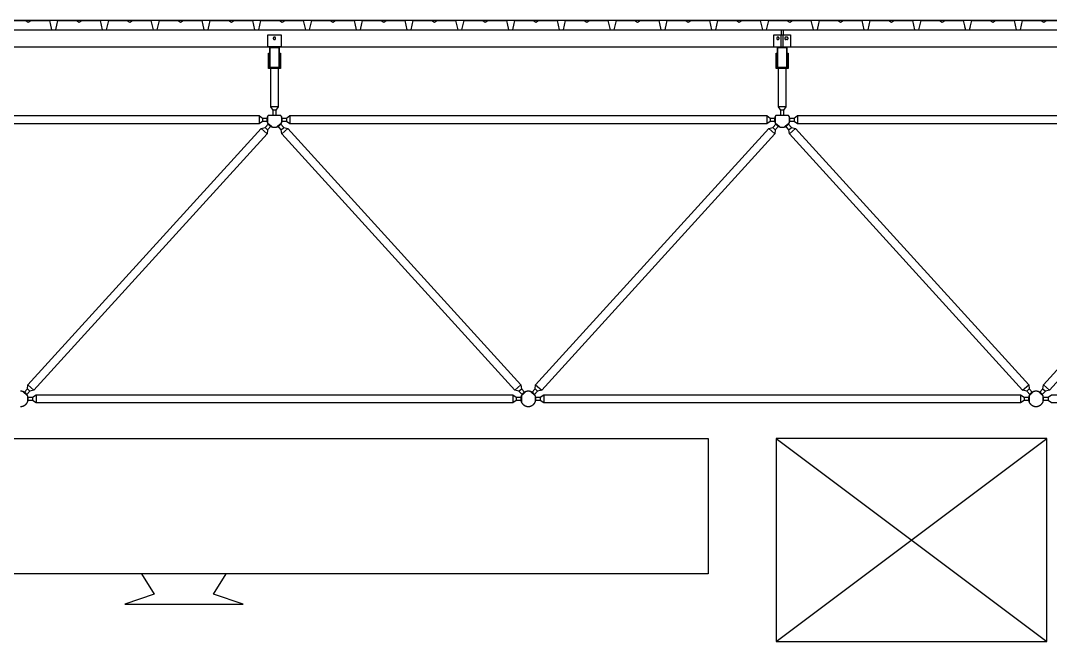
# Model space of a CAD drawing. Header units: centimetres. Extents: x 26200 to 152500, y -600 to 9300.
# Drawn here: x 143865 to 144473, y 1680 to 2047 of the extents above; entities that cross this region are included whole.
import ezdxf

# ---------------------------------------------------------------- set-up
doc = ezdxf.new("R2010")
doc.units = ezdxf.units.CM
doc.layers.add('ROTAS-KESIT-KANAL-UFLEME', color=20, linetype='Continuous')
doc.layers.add('ROTAS-MIMARI-KESIT', color=8, linetype='Continuous')

msp = doc.modelspace()

# ---------------------------------------------------------------- linework, layer by layer
at = {"layer": 'ROTAS-KESIT-KANAL-UFLEME'}
for p, q in [((144311.07, 1680), (144471.07, 1800)), ((144311.07, 1800), (144471.07, 1680))]:
    msp.add_line(p, q, dxfattribs=at)
for points in [[(143649.1, 1800), (144271.07, 1800), (144271.07, 1720), (143649.1, 1720)], [(144311.07, 1680), (144471.07, 1680), (144471.07, 1800), (144311.07, 1800)]]:
    msp.add_lwpolyline(points, close=True, dxfattribs=at)
msp.add_lwpolyline([(143936.22, 1720), (143943.72, 1708), (143926.22, 1702), (143996.22, 1702), (143978.72, 1708), (143986.22, 1720)], dxfattribs=at)
at = {"layer": 'ROTAS-MIMARI-KESIT'}
for points in [[(147194.7, 2046.99), (129122.2, 2046.99)], [(143856.74, 2046.99), (143867.74, 2046.99), (143869.24, 2045.99), (143870.74, 2046.99), (143881.74, 2046.99), (143882.99, 2041.49), (143885.49, 2041.49), (143885.93, 2043.44)], [(143882.54, 2043.44), (143882.99, 2041.49), (143885.49, 2041.49), (143886.74, 2046.99), (143897.74, 2046.99), (143899.24, 2045.99), (143900.74, 2046.99), (143911.74, 2046.99), (143912.99, 2041.49), (143915.49, 2041.49), (143916.74, 2046.99), (143927.74, 2046.99), (143929.24, 2045.99), (143930.74, 2046.99), (143941.74, 2046.99), (143942.99, 2041.49), (143945.49, 2041.49), (143946.74, 2046.99), (143957.74, 2046.99), (143959.24, 2045.99), (143960.74, 2046.99), (143971.74, 2046.99), (143972.99, 2041.49), (143975.49, 2041.49), (143975.93, 2043.44)], [(143972.54, 2043.44), (143972.99, 2041.49), (143975.49, 2041.49), (143976.74, 2046.99), (143987.74, 2046.99), (143989.24, 2045.99), (143990.74, 2046.99), (144001.74, 2046.99), (144002.99, 2041.49), (144005.49, 2041.49), (144006.74, 2046.99), (144017.74, 2046.99), (144019.24, 2045.99), (144020.74, 2046.99), (144031.74, 2046.99), (144032.99, 2041.49), (144035.49, 2041.49), (144036.74, 2046.99), (144047.74, 2046.99), (144049.24, 2045.99), (144050.74, 2046.99), (144061.74, 2046.99), (144062.99, 2041.49), (144065.49, 2041.49), (144065.93, 2043.44)], [(144062.54, 2043.44), (144062.99, 2041.49), (144065.49, 2041.49), (144066.74, 2046.99), (144077.74, 2046.99), (144079.24, 2045.99), (144080.74, 2046.99), (144091.74, 2046.99), (144092.99, 2041.49), (144095.49, 2041.49), (144096.74, 2046.99), (144107.74, 2046.99), (144109.24, 2045.99), (144110.74, 2046.99), (144121.74, 2046.99), (144122.99, 2041.49), (144125.49, 2041.49), (144126.74, 2046.99), (144137.74, 2046.99), (144139.24, 2045.99), (144140.74, 2046.99), (144151.74, 2046.99), (144152.99, 2041.49), (144155.49, 2041.49), (144155.93, 2043.44)], [(144152.54, 2043.44), (144152.99, 2041.49), (144155.49, 2041.49), (144156.74, 2046.99), (144167.74, 2046.99), (144169.24, 2045.99), (144170.74, 2046.99), (144181.74, 2046.99), (144182.99, 2041.49), (144185.49, 2041.49), (144186.74, 2046.99), (144197.74, 2046.99), (144199.24, 2045.99), (144200.74, 2046.99), (144211.74, 2046.99), (144212.99, 2041.49), (144215.49, 2041.49), (144216.74, 2046.99), (144227.74, 2046.99), (144229.24, 2045.99), (144230.74, 2046.99), (144241.74, 2046.99), (144242.99, 2041.49), (144245.49, 2041.49), (144245.93, 2043.44)], [(144242.54, 2043.44), (144242.99, 2041.49), (144245.49, 2041.49), (144246.74, 2046.99), (144257.74, 2046.99), (144259.24, 2045.99), (144260.74, 2046.99), (144271.74, 2046.99), (144272.99, 2041.49), (144275.49, 2041.49), (144276.74, 2046.99), (144287.74, 2046.99), (144289.24, 2045.99), (144290.74, 2046.99), (144301.74, 2046.99), (144302.99, 2041.49), (144305.49, 2041.49), (144306.74, 2046.99), (144317.74, 2046.99), (144319.24, 2045.99), (144320.74, 2046.99), (144331.74, 2046.99), (144332.99, 2041.49), (144335.49, 2041.49), (144335.93, 2043.44)], [(144332.54, 2043.44), (144332.99, 2041.49), (144335.49, 2041.49), (144336.74, 2046.99), (144347.74, 2046.99), (144349.24, 2045.99), (144350.74, 2046.99), (144361.74, 2046.99), (144362.99, 2041.49), (144365.49, 2041.49), (144366.74, 2046.99), (144377.74, 2046.99), (144379.24, 2045.99), (144380.74, 2046.99), (144391.74, 2046.99), (144392.99, 2041.49), (144395.49, 2041.49), (144396.74, 2046.99), (144407.74, 2046.99), (144409.24, 2045.99), (144410.74, 2046.99), (144421.74, 2046.99), (144422.99, 2041.49), (144425.49, 2041.49), (144425.93, 2043.44)], [(144422.54, 2043.44), (144422.99, 2041.49), (144425.49, 2041.49), (144426.74, 2046.99), (144437.74, 2046.99), (144439.24, 2045.99), (144440.74, 2046.99), (144451.74, 2046.99), (144452.99, 2041.49), (144455.49, 2041.49), (144456.74, 2046.99), (144467.74, 2046.99), (144469.24, 2045.99), (144470.74, 2046.99), (144481.74, 2046.99)], [(138119.7, 2041.49), (147187.2, 2041.49)], [(144314.2, 2041.49), (144314.2, 2038.49)], [(144315.2, 2041.49), (144315.2, 2038.49)], [(144314.2, 2031.49), (144314.2, 2038.49)], [(144315.2, 2031.49), (144315.2, 2038.49)], [(144316.9, 2037.19), (144316.88, 2037.19), (144316.87, 2037.19), (144316.85, 2037.18), (144316.83, 2037.18), (144316.82, 2037.18), (144316.8, 2037.18), (144316.79, 2037.18), (144316.77, 2037.17), (144316.75, 2037.17), (144316.74, 2037.17), (144316.72, 2037.16), (144316.7, 2037.16), (144316.69, 2037.15), (144316.67, 2037.15), (144316.66, 2037.14), (144316.64, 2037.14), (144316.62, 2037.13), (144316.61, 2037.12), (144316.59, 2037.12), (144316.58, 2037.11), (144316.56, 2037.1), (144316.54, 2037.09), (144316.53, 2037.08), (144316.51, 2037.07), (144316.5, 2037.06), (144316.48, 2037.05), (144316.47, 2037.04), (144316.46, 2037.03), (144316.44, 2037.02), (144316.43, 2037.01), (144316.42, 2036.99), (144316.4, 2036.98), (144316.39, 2036.97), (144316.38, 2036.96), (144316.37, 2036.94), (144316.35, 2036.93), (144316.34, 2036.91), (144316.33, 2036.9), (144316.32, 2036.88), (144316.31, 2036.87), (144316.3, 2036.85), (144316.29, 2036.84), (144316.28, 2036.82), (144316.28, 2036.81), (144316.27, 2036.79), (144316.26, 2036.78), (144316.25, 2036.76), (144316.25, 2036.74), (144316.24, 2036.73), (144316.23, 2036.71), (144316.23, 2036.7), (144316.22, 2036.68), (144316.22, 2036.66), (144316.22, 2036.65), (144316.21, 2036.63), (144316.21, 2036.61), (144316.21, 2036.6), (144316.2, 2036.58), (144316.2, 2036.57), (144316.2, 2036.55), (144316.2, 2036.53), (144316.2, 2036.52), (144316.2, 2036.5), (144316.2, 2036.49), (144316.2, 2036.47), (144316.2, 2036.46), (144316.2, 2036.44), (144316.2, 2036.42), (144316.2, 2036.41), (144316.2, 2036.39), (144316.21, 2036.38), (144316.21, 2036.36), (144316.21, 2036.34), (144316.22, 2036.33), (144316.22, 2036.31), (144316.22, 2036.29), (144316.23, 2036.28), (144316.23, 2036.26), (144316.24, 2036.25), (144316.25, 2036.23), (144316.25, 2036.21), (144316.26, 2036.2), (144316.27, 2036.18), (144316.28, 2036.16), (144316.28, 2036.15), (144316.29, 2036.13), (144316.3, 2036.12), (144316.31, 2036.1), (144316.32, 2036.09), (144316.33, 2036.07), (144316.34, 2036.06), (144316.35, 2036.05), (144316.37, 2036.03), (144316.38, 2036.02), (144316.39, 2036), (144316.4, 2035.99), (144316.42, 2035.98), (144316.43, 2035.97), (144316.44, 2035.95), (144316.46, 2035.94), (144316.47, 2035.93), (144316.48, 2035.92), (144316.5, 2035.91), (144316.51, 2035.9), (144316.53, 2035.89), (144316.54, 2035.88), (144316.56, 2035.87), (144316.58, 2035.86), (144316.59, 2035.86), (144316.61, 2035.85), (144316.62, 2035.84), (144316.64, 2035.84), (144316.66, 2035.83), (144316.67, 2035.82), (144316.69, 2035.82), (144316.7, 2035.81), (144316.72, 2035.81), (144316.74, 2035.81), (144316.75, 2035.8), (144316.77, 2035.8), (144316.79, 2035.8), (144316.8, 2035.79), (144316.82, 2035.79), (144316.83, 2035.79), (144316.85, 2035.79), (144316.87, 2035.79), (144316.88, 2035.79), (144316.9, 2035.79)], [(144317.5, 2037.19), (144316.9, 2037.19)], [(144317.5, 2035.79), (144316.9, 2035.79)], [(144317.5, 2035.79), (144317.51, 2035.79), (144317.53, 2035.79), (144317.54, 2035.79), (144317.56, 2035.79), (144317.58, 2035.79), (144317.59, 2035.79), (144317.61, 2035.8), (144317.62, 2035.8), (144317.64, 2035.8), (144317.66, 2035.81), (144317.67, 2035.81), (144317.69, 2035.81), (144317.71, 2035.82), (144317.72, 2035.82), (144317.74, 2035.83), (144317.76, 2035.84), (144317.77, 2035.84), (144317.79, 2035.85), (144317.8, 2035.86), (144317.82, 2035.86), (144317.83, 2035.87), (144317.85, 2035.88), (144317.87, 2035.89), (144317.88, 2035.9), (144317.9, 2035.91), (144317.91, 2035.92), (144317.92, 2035.93), (144317.94, 2035.94), (144317.95, 2035.95), (144317.97, 2035.97), (144317.98, 2035.98), (144317.99, 2035.99), (144318.01, 2036), (144318.02, 2036.02), (144318.03, 2036.03), (144318.04, 2036.05), (144318.05, 2036.06), (144318.06, 2036.07), (144318.07, 2036.09), (144318.08, 2036.1), (144318.09, 2036.12), (144318.1, 2036.13), (144318.11, 2036.15), (144318.12, 2036.16), (144318.13, 2036.18), (144318.13, 2036.2), (144318.14, 2036.21), (144318.15, 2036.23), (144318.15, 2036.25), (144318.16, 2036.26), (144318.17, 2036.28), (144318.17, 2036.29), (144318.17, 2036.31), (144318.18, 2036.33), (144318.18, 2036.34), (144318.19, 2036.36), (144318.19, 2036.38), (144318.19, 2036.39), (144318.19, 2036.41), (144318.19, 2036.42), (144318.2, 2036.44), (144318.2, 2036.46), (144318.2, 2036.47), (144318.2, 2036.49), (144318.2, 2036.5), (144318.2, 2036.52), (144318.2, 2036.53), (144318.19, 2036.55), (144318.19, 2036.57), (144318.19, 2036.58), (144318.19, 2036.6), (144318.19, 2036.61), (144318.18, 2036.63), (144318.18, 2036.65), (144318.17, 2036.66), (144318.17, 2036.68), (144318.17, 2036.7), (144318.16, 2036.71), (144318.15, 2036.73), (144318.15, 2036.74), (144318.14, 2036.76), (144318.13, 2036.78), (144318.13, 2036.79), (144318.12, 2036.81), (144318.11, 2036.82), (144318.1, 2036.84), (144318.09, 2036.85), (144318.08, 2036.87), (144318.07, 2036.88), (144318.06, 2036.9), (144318.05, 2036.91), (144318.04, 2036.93), (144318.03, 2036.94), (144318.02, 2036.96), (144318.01, 2036.97), (144317.99, 2036.98), (144317.98, 2036.99), (144317.97, 2037.01), (144317.95, 2037.02), (144317.94, 2037.03), (144317.92, 2037.04), (144317.91, 2037.05), (144317.9, 2037.06), (144317.88, 2037.07), (144317.87, 2037.08), (144317.85, 2037.09), (144317.83, 2037.1), (144317.82, 2037.11), (144317.8, 2037.12), (144317.79, 2037.12), (144317.77, 2037.13), (144317.76, 2037.14), (144317.74, 2037.14), (144317.72, 2037.15), (144317.71, 2037.15), (144317.69, 2037.16), (144317.67, 2037.16), (144317.66, 2037.17), (144317.64, 2037.17), (144317.62, 2037.17), (144317.61, 2037.18), (144317.59, 2037.18), (144317.58, 2037.18), (144317.56, 2037.18), (144317.54, 2037.18), (144317.53, 2037.19), (144317.51, 2037.19), (144317.5, 2037.19)], [(138119.7, 2031.49), (147187.2, 2031.49)], [(144018.7, 2031.49), (144010.7, 2031.49)], [(144017.7, 2019.19), (144017.7, 2031.19), (144011.7, 2031.19), (144011.7, 2019.19)], [(144309.7, 2031.49), (144319.7, 2031.49)], [(144317.7, 2019.19), (144317.7, 2031.19), (144311.7, 2031.19), (144311.7, 2019.19)], [(144011.1, 2025.89), (144011.6, 2025.89)], [(144011.1, 2024.49), (144011.6, 2024.49)], [(144017.8, 2025.89), (144018.3, 2025.89)], [(144017.8, 2024.49), (144018.3, 2024.49)], [(144311.1, 2025.89), (144311.6, 2025.89)], [(144311.1, 2024.49), (144311.6, 2024.49)], [(144317.8, 2025.89), (144318.3, 2025.89)], [(144317.8, 2024.49), (144318.3, 2024.49)], [(144012.28, 2018.69), (144012.28, 1996.09), (144013.7, 1994.09), (144013.7, 1991.09)], [(144015.7, 1991.09), (144015.7, 1994.09), (144017.11, 1996.09), (144017.11, 2018.69)], [(144312.28, 2018.69), (144312.28, 1996.09), (144313.7, 1994.09), (144313.7, 1991.09)], [(144315.7, 1991.09), (144315.7, 1994.09), (144317.11, 1996.09), (144317.11, 2018.69)], [(144017.11, 1996.09), (144012.28, 1996.09)], [(144317.11, 1996.09), (144312.28, 1996.09)], [(143718.8, 1989.39), (143721.8, 1989.39), (143723.8, 1990.8), (144005.6, 1990.8), (144007.6, 1989.39), (144010.6, 1989.39)], [(144005.6, 1990.8), (144005.6, 1985.97)], [(144011.1, 1991.09), (144011.01, 1990.97), (144010.93, 1990.84), (144010.85, 1990.71), (144010.77, 1990.58), (144010.7, 1990.45), (144010.63, 1990.31), (144010.56, 1990.17), (144010.51, 1990.02), (144010.45, 1989.88), (144010.43, 1989.8), (144010.4, 1989.73), (144010.38, 1989.65), (144010.36, 1989.57), (144010.34, 1989.5), (144010.32, 1989.42), (144010.3, 1989.34), (144010.28, 1989.26), (144010.27, 1989.19), (144010.26, 1989.11), (144010.24, 1989.03), (144010.23, 1988.95), (144010.22, 1988.87), (144010.22, 1988.79), (144010.21, 1988.71), (144010.2, 1988.63), (144010.2, 1988.55), (144010.2, 1988.47), (144010.2, 1988.39), (144010.2, 1988.31), (144010.2, 1988.23), (144010.2, 1988.15), (144010.21, 1988.07), (144010.21, 1987.99), (144010.22, 1987.92), (144010.23, 1987.84), (144010.24, 1987.76), (144010.25, 1987.68), (144010.28, 1987.53), (144010.31, 1987.37), (144010.35, 1987.22), (144010.39, 1987.07), (144010.44, 1986.93), (144010.49, 1986.79), (144010.55, 1986.65), (144010.61, 1986.51), (144010.67, 1986.37), (144010.74, 1986.24), (144010.81, 1986.11), (144010.89, 1985.98), (144010.98, 1985.86), (144011.07, 1985.73), (144011.16, 1985.61), (144011.26, 1985.49), (144011.36, 1985.37), (144011.47, 1985.25), (144011.52, 1985.2), (144011.58, 1985.14), (144011.64, 1985.09), (144011.69, 1985.04), (144011.75, 1984.98), (144011.81, 1984.93), (144011.88, 1984.88), (144011.94, 1984.83), (144012, 1984.78), (144012.07, 1984.74), (144012.13, 1984.69), (144012.2, 1984.65), (144012.26, 1984.6), (144012.33, 1984.56), (144012.4, 1984.52), (144012.47, 1984.48), (144012.54, 1984.44), (144012.61, 1984.4), (144012.68, 1984.36), (144012.75, 1984.33), (144012.82, 1984.3), (144012.9, 1984.26), (144012.97, 1984.23), (144013.04, 1984.2), (144013.12, 1984.17), (144013.19, 1984.15), (144013.27, 1984.12), (144013.34, 1984.1), (144013.49, 1984.05), (144013.64, 1984.01), (144013.79, 1983.98), (144013.95, 1983.95), (144014.1, 1983.93), (144014.25, 1983.91), (144014.4, 1983.9), (144014.55, 1983.89), (144014.7, 1983.89), (144014.85, 1983.89), (144015, 1983.9), (144015.15, 1983.91), (144015.3, 1983.93), (144015.45, 1983.95), (144015.6, 1983.98), (144015.75, 1984.01), (144015.9, 1984.05), (144016.05, 1984.1), (144016.13, 1984.12), (144016.2, 1984.15), (144016.28, 1984.17), (144016.35, 1984.2), (144016.43, 1984.23), (144016.5, 1984.26), (144016.57, 1984.3), (144016.64, 1984.33), (144016.71, 1984.36), (144016.79, 1984.4), (144016.86, 1984.44), (144016.93, 1984.48), (144016.99, 1984.52), (144017.06, 1984.56), (144017.13, 1984.6), (144017.2, 1984.65), (144017.26, 1984.69), (144017.33, 1984.74), (144017.39, 1984.78), (144017.46, 1984.83), (144017.52, 1984.88), (144017.58, 1984.93), (144017.64, 1984.98), (144017.7, 1985.04), (144017.76, 1985.09), (144017.82, 1985.14), (144017.87, 1985.2), (144017.93, 1985.25), (144018.04, 1985.37), (144018.14, 1985.49), (144018.24, 1985.61), (144018.33, 1985.73), (144018.42, 1985.86), (144018.5, 1985.98), (144018.58, 1986.11), (144018.65, 1986.24), (144018.72, 1986.37), (144018.79, 1986.51), (144018.85, 1986.65), (144018.9, 1986.79), (144018.95, 1986.93), (144019, 1987.07), (144019.04, 1987.22), (144019.08, 1987.37), (144019.11, 1987.53), (144019.14, 1987.68), (144019.15, 1987.76), (144019.16, 1987.84), (144019.17, 1987.92), (144019.18, 1987.99), (144019.19, 1988.07), (144019.19, 1988.15), (144019.19, 1988.23), (144019.2, 1988.31), (144019.2, 1988.39), (144019.2, 1988.47), (144019.19, 1988.55), (144019.19, 1988.63), (144019.19, 1988.71), (144019.18, 1988.79), (144019.17, 1988.87), (144019.16, 1988.95), (144019.15, 1989.03), (144019.14, 1989.11), (144019.13, 1989.19), (144019.11, 1989.26), (144019.09, 1989.34), (144019.08, 1989.42), (144019.06, 1989.5), (144019.04, 1989.57), (144019.02, 1989.65), (144018.99, 1989.73), (144018.97, 1989.8), (144018.94, 1989.88), (144018.89, 1990.02), (144018.83, 1990.17), (144018.77, 1990.31), (144018.7, 1990.45), (144018.63, 1990.58), (144018.55, 1990.71), (144018.47, 1990.84), (144018.38, 1990.97), (144018.3, 1991.09)], [(144010.6, 1990.24), (144010.6, 1986.53)], [(144011.1, 1991.09), (144018.3, 1991.09)], [(144015.7, 1994.09), (144013.7, 1994.09)], [(144018.8, 1989.39), (144021.8, 1989.39), (144023.8, 1990.8), (144305.6, 1990.8), (144307.6, 1989.39), (144310.6, 1989.39)], [(144018.8, 1990.24), (144018.8, 1986.53)], [(144023.8, 1990.8), (144023.8, 1985.97)], [(144305.6, 1990.8), (144305.6, 1985.97)], [(144311.1, 1991.09), (144311.01, 1990.97), (144310.93, 1990.84), (144310.85, 1990.71), (144310.77, 1990.58), (144310.7, 1990.45), (144310.63, 1990.31), (144310.56, 1990.17), (144310.51, 1990.02), (144310.45, 1989.88), (144310.43, 1989.8), (144310.4, 1989.73), (144310.38, 1989.65), (144310.36, 1989.57), (144310.34, 1989.5), (144310.32, 1989.42), (144310.3, 1989.34), (144310.28, 1989.26), (144310.27, 1989.19), (144310.26, 1989.11), (144310.24, 1989.03), (144310.23, 1988.95), (144310.22, 1988.87), (144310.22, 1988.79), (144310.21, 1988.71), (144310.2, 1988.63), (144310.2, 1988.55), (144310.2, 1988.47), (144310.2, 1988.39), (144310.2, 1988.31), (144310.2, 1988.23), (144310.2, 1988.15), (144310.21, 1988.07), (144310.21, 1987.99), (144310.22, 1987.92), (144310.23, 1987.84), (144310.24, 1987.76), (144310.25, 1987.68), (144310.28, 1987.53), (144310.31, 1987.37), (144310.35, 1987.22), (144310.39, 1987.07), (144310.44, 1986.93), (144310.49, 1986.79), (144310.55, 1986.65), (144310.61, 1986.51), (144310.67, 1986.37), (144310.74, 1986.24), (144310.81, 1986.11), (144310.89, 1985.98), (144310.98, 1985.86), (144311.07, 1985.73), (144311.16, 1985.61), (144311.26, 1985.49), (144311.36, 1985.37), (144311.47, 1985.25), (144311.52, 1985.2), (144311.58, 1985.14), (144311.64, 1985.09), (144311.69, 1985.04), (144311.75, 1984.98), (144311.81, 1984.93), (144311.88, 1984.88), (144311.94, 1984.83), (144312, 1984.78), (144312.07, 1984.74), (144312.13, 1984.69), (144312.2, 1984.65), (144312.26, 1984.6), (144312.33, 1984.56), (144312.4, 1984.52), (144312.47, 1984.48), (144312.54, 1984.44), (144312.61, 1984.4), (144312.68, 1984.36), (144312.75, 1984.33), (144312.82, 1984.3), (144312.9, 1984.26), (144312.97, 1984.23), (144313.04, 1984.2), (144313.12, 1984.17), (144313.19, 1984.15), (144313.27, 1984.12), (144313.34, 1984.1), (144313.49, 1984.05), (144313.64, 1984.01), (144313.79, 1983.98), (144313.95, 1983.95), (144314.1, 1983.93), (144314.25, 1983.91), (144314.4, 1983.9), (144314.55, 1983.89), (144314.7, 1983.89), (144314.85, 1983.89), (144315, 1983.9), (144315.15, 1983.91), (144315.3, 1983.93), (144315.45, 1983.95), (144315.6, 1983.98), (144315.75, 1984.01), (144315.9, 1984.05), (144316.05, 1984.1), (144316.13, 1984.12), (144316.2, 1984.15), (144316.28, 1984.17), (144316.35, 1984.2), (144316.43, 1984.23), (144316.5, 1984.26), (144316.57, 1984.3), (144316.64, 1984.33), (144316.71, 1984.36), (144316.79, 1984.4), (144316.86, 1984.44), (144316.93, 1984.48), (144316.99, 1984.52), (144317.06, 1984.56), (144317.13, 1984.6), (144317.2, 1984.65), (144317.26, 1984.69), (144317.33, 1984.74), (144317.39, 1984.78), (144317.46, 1984.83), (144317.52, 1984.88), (144317.58, 1984.93), (144317.64, 1984.98), (144317.7, 1985.04), (144317.76, 1985.09), (144317.82, 1985.14), (144317.87, 1985.2), (144317.93, 1985.25), (144318.04, 1985.37), (144318.14, 1985.49), (144318.24, 1985.61), (144318.33, 1985.73), (144318.42, 1985.86), (144318.5, 1985.98), (144318.58, 1986.11), (144318.65, 1986.24), (144318.72, 1986.37), (144318.79, 1986.51), (144318.85, 1986.65), (144318.9, 1986.79), (144318.95, 1986.93), (144319, 1987.07), (144319.04, 1987.22), (144319.08, 1987.37), (144319.11, 1987.53), (144319.14, 1987.68), (144319.15, 1987.76), (144319.16, 1987.84), (144319.17, 1987.92), (144319.18, 1987.99), (144319.19, 1988.07), (144319.19, 1988.15), (144319.19, 1988.23), (144319.2, 1988.31), (144319.2, 1988.39), (144319.2, 1988.47), (144319.19, 1988.55), (144319.19, 1988.63), (144319.19, 1988.71), (144319.18, 1988.79), (144319.17, 1988.87), (144319.16, 1988.95), (144319.15, 1989.03), (144319.14, 1989.11), (144319.13, 1989.19), (144319.11, 1989.26), (144319.09, 1989.34), (144319.08, 1989.42), (144319.06, 1989.5), (144319.04, 1989.57), (144319.02, 1989.65), (144318.99, 1989.73), (144318.97, 1989.8), (144318.94, 1989.88), (144318.89, 1990.02), (144318.83, 1990.17), (144318.77, 1990.31), (144318.7, 1990.45), (144318.63, 1990.58), (144318.55, 1990.71), (144318.47, 1990.84), (144318.38, 1990.97), (144318.3, 1991.09)], [(144310.6, 1990.24), (144310.6, 1986.53)], [(144311.1, 1991.09), (144318.3, 1991.09)], [(144315.7, 1994.09), (144313.7, 1994.09)], [(144318.8, 1989.39), (144321.8, 1989.39), (144323.8, 1990.8), (144605.6, 1990.8), (144607.6, 1989.39), (144610.6, 1989.39)], [(144318.8, 1990.24), (144318.8, 1986.53)], [(144323.8, 1990.8), (144323.8, 1985.97)], [(144010.6, 1987.39), (144007.6, 1987.39), (144005.6, 1985.97), (143723.8, 1985.97), (143721.8, 1987.39), (143718.8, 1987.39)], [(144007.6, 1989.39), (144007.6, 1987.39)], [(144009.18, 1983.81), (144010.66, 1982.46)], [(144010.57, 1986.6), (144013.31, 1984.11)], [(144016.08, 1984.11), (144018.83, 1986.6)], [(144018.73, 1982.46), (144020.21, 1983.81)], [(144310.6, 1987.39), (144307.6, 1987.39), (144305.6, 1985.97), (144023.8, 1985.97), (144021.8, 1987.39), (144018.8, 1987.39)], [(144021.8, 1989.39), (144021.8, 1987.39)], [(144307.6, 1989.39), (144307.6, 1987.39)], [(144309.18, 1983.81), (144310.66, 1982.46)], [(144310.57, 1986.6), (144313.31, 1984.11)], [(144316.08, 1984.11), (144318.83, 1986.6)], [(144318.73, 1982.46), (144320.21, 1983.81)], [(144610.6, 1987.39), (144607.6, 1987.39), (144605.6, 1985.97), (144323.8, 1985.97), (144321.8, 1987.39), (144318.8, 1987.39)], [(144321.8, 1989.39), (144321.8, 1987.39)], [(144006.79, 1983.28), (144010.36, 1980.03)], [(144019.03, 1980.03), (144022.61, 1983.28)], [(144306.79, 1983.28), (144310.36, 1980.03)], [(144319.03, 1980.03), (144322.61, 1983.28)], [(143869.03, 1831.74), (143872.61, 1828.5)], [(144156.79, 1828.5), (144160.36, 1831.74)], [(144169.03, 1831.74), (144172.61, 1828.5)], [(144456.79, 1828.5), (144460.36, 1831.74)], [(144469.03, 1831.74), (144472.61, 1828.5)], [(143864.6, 1818.89), (143864.7, 1818.89), (143864.8, 1818.89), (143864.9, 1818.89), (143865, 1818.9), (143865.1, 1818.9), (143865.2, 1818.92), (143865.31, 1818.93), (143865.41, 1818.94), (143865.52, 1818.96), (143865.62, 1818.98), (143865.73, 1819.01), (143865.83, 1819.03), (143865.94, 1819.06), (143866.04, 1819.09), (143866.15, 1819.13), (143866.25, 1819.16), (143866.35, 1819.2), (143866.46, 1819.25), (143866.56, 1819.29), (143866.66, 1819.34), (143866.76, 1819.39), (143866.86, 1819.44), (143866.96, 1819.5), (143867.06, 1819.56), (143867.16, 1819.62), (143867.26, 1819.68), (143867.35, 1819.75), (143867.44, 1819.82), (143867.53, 1819.89), (143867.62, 1819.97), (143867.71, 1820.04), (143867.8, 1820.12), (143867.88, 1820.2), (143867.96, 1820.29), (143868.04, 1820.37), (143868.12, 1820.46), (143868.19, 1820.55), (143868.26, 1820.64), (143868.33, 1820.73), (143868.4, 1820.83), (143868.46, 1820.92), (143868.53, 1821.02), (143868.58, 1821.12), (143868.64, 1821.22), (143868.69, 1821.32), (143868.75, 1821.42), (143868.79, 1821.52), (143868.84, 1821.63), (143868.88, 1821.73), (143868.92, 1821.83), (143868.96, 1821.94), (143868.99, 1822.04), (143869.02, 1822.15), (143869.05, 1822.25), (143869.08, 1822.36), (143869.1, 1822.46), (143869.12, 1822.57), (143869.14, 1822.67), (143869.16, 1822.78), (143869.17, 1822.88), (143869.18, 1822.98), (143869.19, 1823.08), (143869.19, 1823.19), (143869.2, 1823.29), (143869.2, 1823.39), (143869.2, 1823.49), (143869.19, 1823.59), (143869.19, 1823.69), (143869.18, 1823.79), (143869.17, 1823.89), (143869.16, 1824), (143869.14, 1824.1), (143869.12, 1824.21), (143869.1, 1824.31), (143869.08, 1824.41), (143869.05, 1824.52), (143869.02, 1824.62), (143868.99, 1824.73), (143868.96, 1824.83), (143868.92, 1824.94), (143868.88, 1825.04), (143868.84, 1825.15), (143868.79, 1825.25), (143868.75, 1825.35), (143868.69, 1825.45), (143868.64, 1825.55), (143868.58, 1825.65), (143868.53, 1825.75), (143868.46, 1825.85), (143868.4, 1825.94), (143868.33, 1826.04), (143868.26, 1826.13), (143868.19, 1826.22), (143868.12, 1826.31), (143868.04, 1826.4), (143867.96, 1826.49), (143867.88, 1826.57), (143867.8, 1826.65), (143867.71, 1826.73), (143867.62, 1826.81), (143867.53, 1826.88), (143867.44, 1826.95), (143867.35, 1827.02), (143867.26, 1827.09), (143867.16, 1827.15), (143867.06, 1827.21), (143866.96, 1827.27), (143866.86, 1827.33), (143866.76, 1827.38), (143866.66, 1827.43), (143866.56, 1827.48), (143866.46, 1827.53), (143866.35, 1827.57), (143866.25, 1827.61), (143866.15, 1827.65), (143866.04, 1827.68), (143865.94, 1827.71), (143865.83, 1827.74), (143865.73, 1827.77), (143865.62, 1827.79), (143865.52, 1827.81), (143865.41, 1827.83), (143865.31, 1827.84), (143865.2, 1827.86), (143865.1, 1827.87), (143865, 1827.88), (143864.9, 1827.88), (143864.8, 1827.89), (143864.7, 1827.89), (143864.6, 1827.89)], [(143866.08, 1827.67), (143868.83, 1825.17)], [(143868.73, 1829.31), (143870.21, 1827.97)], [(143868.8, 1824.39), (143871.8, 1824.39), (143873.8, 1825.8), (144155.6, 1825.8), (144157.6, 1824.39), (144160.6, 1824.39)], [(143873.8, 1825.8), (143873.8, 1820.97)], [(144155.6, 1825.8), (144155.6, 1820.97)], [(144159.18, 1827.97), (144160.66, 1829.31)], [(144160.57, 1825.17), (144163.31, 1827.67)], [(144166.08, 1827.67), (144168.83, 1825.17)], [(144168.73, 1829.31), (144170.21, 1827.97)], [(144168.8, 1824.39), (144171.8, 1824.39), (144173.8, 1825.8), (144455.6, 1825.8), (144457.6, 1824.39), (144460.6, 1824.39)], [(144173.8, 1825.8), (144173.8, 1820.97)], [(144455.6, 1825.8), (144455.6, 1820.97)], [(144459.18, 1827.97), (144460.66, 1829.31)], [(144460.57, 1825.17), (144463.31, 1827.67)], [(144466.08, 1827.67), (144468.83, 1825.17)], [(144468.73, 1829.31), (144470.21, 1827.97)], [(144468.8, 1824.39), (144471.8, 1824.39), (144473.8, 1825.8), (144755.6, 1825.8), (144757.6, 1824.39), (144760.6, 1824.39)], [(143868.8, 1825.24), (143868.8, 1821.53)], [(144160.6, 1822.39), (144157.6, 1822.39), (144155.6, 1820.97), (143873.8, 1820.97), (143871.8, 1822.39), (143868.8, 1822.39)], [(143871.8, 1824.39), (143871.8, 1822.39)], [(144157.6, 1824.39), (144157.6, 1822.39)], [(144160.6, 1825.24), (144160.6, 1821.53)], [(144168.8, 1825.24), (144168.8, 1821.53)], [(144460.6, 1822.39), (144457.6, 1822.39), (144455.6, 1820.97), (144173.8, 1820.97), (144171.8, 1822.39), (144168.8, 1822.39)], [(144171.8, 1824.39), (144171.8, 1822.39)], [(144457.6, 1824.39), (144457.6, 1822.39)], [(144460.6, 1825.24), (144460.6, 1821.53)], [(144468.8, 1825.24), (144468.8, 1821.53)], [(144760.6, 1822.39), (144757.6, 1822.39), (144755.6, 1820.97), (144473.8, 1820.97), (144471.8, 1822.39), (144468.8, 1822.39)], [(144471.8, 1824.39), (144471.8, 1822.39)]]:
    msp.add_lwpolyline(points, dxfattribs=at)
for points in [[(144010.7, 2038.49), (144018.7, 2038.49), (144018.7, 2031.19), (144010.7, 2031.19)], [(144015.4, 2036.49), (144015.4, 2036.5), (144015.4, 2036.52), (144015.4, 2036.53), (144015.39, 2036.55), (144015.39, 2036.57), (144015.39, 2036.58), (144015.39, 2036.6), (144015.39, 2036.61), (144015.38, 2036.63), (144015.38, 2036.65), (144015.37, 2036.66), (144015.37, 2036.68), (144015.37, 2036.7), (144015.36, 2036.71), (144015.35, 2036.73), (144015.35, 2036.74), (144015.34, 2036.76), (144015.33, 2036.78), (144015.33, 2036.79), (144015.32, 2036.81), (144015.31, 2036.82), (144015.3, 2036.84), (144015.29, 2036.85), (144015.28, 2036.87), (144015.27, 2036.88), (144015.26, 2036.9), (144015.25, 2036.91), (144015.24, 2036.93), (144015.23, 2036.94), (144015.22, 2036.96), (144015.21, 2036.97), (144015.19, 2036.98), (144015.18, 2036.99), (144015.17, 2037.01), (144015.15, 2037.02), (144015.14, 2037.03), (144015.12, 2037.04), (144015.11, 2037.05), (144015.1, 2037.06), (144015.08, 2037.07), (144015.07, 2037.08), (144015.05, 2037.09), (144015.03, 2037.1), (144015.02, 2037.11), (144015, 2037.12), (144014.99, 2037.12), (144014.97, 2037.13), (144014.96, 2037.14), (144014.94, 2037.14), (144014.92, 2037.15), (144014.91, 2037.15), (144014.89, 2037.16), (144014.87, 2037.16), (144014.86, 2037.17), (144014.84, 2037.17), (144014.82, 2037.17), (144014.81, 2037.18), (144014.79, 2037.18), (144014.78, 2037.18), (144014.76, 2037.18), (144014.74, 2037.19), (144014.73, 2037.19), (144014.71, 2037.19), (144014.7, 2037.19), (144014.68, 2037.19), (144014.67, 2037.19), (144014.65, 2037.19), (144014.63, 2037.18), (144014.62, 2037.18), (144014.6, 2037.18), (144014.59, 2037.18), (144014.57, 2037.17), (144014.55, 2037.17), (144014.54, 2037.17), (144014.52, 2037.16), (144014.5, 2037.16), (144014.49, 2037.15), (144014.47, 2037.15), (144014.46, 2037.14), (144014.44, 2037.14), (144014.42, 2037.13), (144014.41, 2037.12), (144014.39, 2037.12), (144014.38, 2037.11), (144014.36, 2037.1), (144014.34, 2037.09), (144014.33, 2037.08), (144014.31, 2037.07), (144014.3, 2037.06), (144014.28, 2037.05), (144014.27, 2037.04), (144014.26, 2037.03), (144014.24, 2037.02), (144014.23, 2037.01), (144014.22, 2036.99), (144014.2, 2036.98), (144014.19, 2036.97), (144014.18, 2036.96), (144014.17, 2036.94), (144014.15, 2036.93), (144014.14, 2036.91), (144014.13, 2036.9), (144014.12, 2036.88), (144014.11, 2036.87), (144014.1, 2036.85), (144014.09, 2036.84), (144014.08, 2036.82), (144014.08, 2036.81), (144014.07, 2036.79), (144014.06, 2036.78), (144014.05, 2036.76), (144014.05, 2036.74), (144014.04, 2036.73), (144014.03, 2036.71), (144014.03, 2036.7), (144014.02, 2036.68), (144014.02, 2036.66), (144014.02, 2036.65), (144014.01, 2036.63), (144014.01, 2036.61), (144014.01, 2036.6), (144014, 2036.58), (144014, 2036.57), (144014, 2036.55), (144014, 2036.53), (144014, 2036.52), (144014, 2036.5), (144014, 2036.49), (144014, 2036.47), (144014, 2036.46), (144014, 2036.44), (144014, 2036.42), (144014, 2036.41), (144014, 2036.39), (144014.01, 2036.38), (144014.01, 2036.36), (144014.01, 2036.34), (144014.02, 2036.33), (144014.02, 2036.31), (144014.02, 2036.29), (144014.03, 2036.28), (144014.03, 2036.26), (144014.04, 2036.25), (144014.05, 2036.23), (144014.05, 2036.21), (144014.06, 2036.2), (144014.07, 2036.18), (144014.08, 2036.17), (144014.08, 2036.15), (144014.09, 2036.13), (144014.1, 2036.12), (144014.11, 2036.1), (144014.12, 2036.09), (144014.13, 2036.07), (144014.14, 2036.06), (144014.15, 2036.05), (144014.17, 2036.03), (144014.18, 2036.02), (144014.19, 2036), (144014.2, 2035.99), (144014.22, 2035.98), (144014.23, 2035.97), (144014.24, 2035.95), (144014.26, 2035.94), (144014.27, 2035.93), (144014.28, 2035.92), (144014.3, 2035.91), (144014.31, 2035.9), (144014.33, 2035.89), (144014.34, 2035.88), (144014.36, 2035.87), (144014.38, 2035.86), (144014.39, 2035.86), (144014.41, 2035.85), (144014.42, 2035.84), (144014.44, 2035.84), (144014.46, 2035.83), (144014.47, 2035.82), (144014.49, 2035.82), (144014.5, 2035.81), (144014.52, 2035.81), (144014.54, 2035.81), (144014.55, 2035.8), (144014.57, 2035.8), (144014.59, 2035.8), (144014.6, 2035.79), (144014.62, 2035.79), (144014.63, 2035.79), (144014.65, 2035.79), (144014.67, 2035.79), (144014.68, 2035.79), (144014.7, 2035.79), (144014.71, 2035.79), (144014.73, 2035.79), (144014.74, 2035.79), (144014.76, 2035.79), (144014.78, 2035.79), (144014.79, 2035.79), (144014.81, 2035.8), (144014.82, 2035.8), (144014.84, 2035.8), (144014.86, 2035.81), (144014.87, 2035.81), (144014.89, 2035.81), (144014.91, 2035.82), (144014.92, 2035.82), (144014.94, 2035.83), (144014.96, 2035.84), (144014.97, 2035.84), (144014.99, 2035.85), (144015, 2035.86), (144015.02, 2035.86), (144015.03, 2035.87), (144015.05, 2035.88), (144015.07, 2035.89), (144015.08, 2035.9), (144015.1, 2035.91), (144015.11, 2035.92), (144015.12, 2035.93), (144015.14, 2035.94), (144015.15, 2035.95), (144015.17, 2035.97), (144015.18, 2035.98), (144015.19, 2035.99), (144015.21, 2036), (144015.22, 2036.02), (144015.23, 2036.03), (144015.24, 2036.05), (144015.25, 2036.06), (144015.26, 2036.07), (144015.27, 2036.09), (144015.28, 2036.1), (144015.29, 2036.12), (144015.3, 2036.13), (144015.31, 2036.15), (144015.32, 2036.17), (144015.33, 2036.18), (144015.33, 2036.2), (144015.34, 2036.21), (144015.35, 2036.23), (144015.35, 2036.25), (144015.36, 2036.26), (144015.37, 2036.28), (144015.37, 2036.29), (144015.37, 2036.31), (144015.38, 2036.33), (144015.38, 2036.34), (144015.39, 2036.36), (144015.39, 2036.38), (144015.39, 2036.39), (144015.39, 2036.41), (144015.39, 2036.42), (144015.4, 2036.44), (144015.4, 2036.46), (144015.4, 2036.47)], [(144309.7, 2038.49), (144319.7, 2038.49), (144319.7, 2031.19), (144309.7, 2031.19)], [(144312.9, 2036.49), (144312.9, 2036.5), (144312.9, 2036.52), (144312.9, 2036.53), (144312.89, 2036.55), (144312.89, 2036.57), (144312.89, 2036.58), (144312.89, 2036.6), (144312.89, 2036.61), (144312.88, 2036.63), (144312.88, 2036.65), (144312.87, 2036.66), (144312.87, 2036.68), (144312.87, 2036.7), (144312.86, 2036.71), (144312.85, 2036.73), (144312.85, 2036.74), (144312.84, 2036.76), (144312.83, 2036.78), (144312.83, 2036.79), (144312.82, 2036.81), (144312.81, 2036.82), (144312.8, 2036.84), (144312.79, 2036.85), (144312.78, 2036.87), (144312.77, 2036.88), (144312.76, 2036.9), (144312.75, 2036.91), (144312.74, 2036.93), (144312.73, 2036.94), (144312.72, 2036.96), (144312.71, 2036.97), (144312.69, 2036.98), (144312.68, 2036.99), (144312.67, 2037.01), (144312.65, 2037.02), (144312.64, 2037.03), (144312.62, 2037.04), (144312.61, 2037.05), (144312.6, 2037.06), (144312.58, 2037.07), (144312.57, 2037.08), (144312.55, 2037.09), (144312.53, 2037.1), (144312.52, 2037.11), (144312.5, 2037.12), (144312.49, 2037.12), (144312.47, 2037.13), (144312.46, 2037.14), (144312.44, 2037.14), (144312.42, 2037.15), (144312.41, 2037.15), (144312.39, 2037.16), (144312.37, 2037.16), (144312.36, 2037.17), (144312.34, 2037.17), (144312.32, 2037.17), (144312.31, 2037.18), (144312.29, 2037.18), (144312.28, 2037.18), (144312.26, 2037.18), (144312.24, 2037.18), (144312.23, 2037.19), (144312.21, 2037.19), (144312.2, 2037.19), (144312.18, 2037.19), (144312.17, 2037.19), (144312.15, 2037.18), (144312.13, 2037.18), (144312.12, 2037.18), (144312.1, 2037.18), (144312.09, 2037.18), (144312.07, 2037.17), (144312.05, 2037.17), (144312.04, 2037.17), (144312.02, 2037.16), (144312, 2037.16), (144311.99, 2037.15), (144311.97, 2037.15), (144311.96, 2037.14), (144311.94, 2037.14), (144311.92, 2037.13), (144311.91, 2037.12), (144311.89, 2037.12), (144311.88, 2037.11), (144311.86, 2037.1), (144311.84, 2037.09), (144311.83, 2037.08), (144311.81, 2037.07), (144311.8, 2037.06), (144311.78, 2037.05), (144311.77, 2037.04), (144311.76, 2037.03), (144311.74, 2037.02), (144311.73, 2037.01), (144311.72, 2036.99), (144311.7, 2036.98), (144311.69, 2036.97), (144311.68, 2036.96), (144311.67, 2036.94), (144311.65, 2036.93), (144311.64, 2036.91), (144311.63, 2036.9), (144311.62, 2036.88), (144311.61, 2036.87), (144311.6, 2036.85), (144311.59, 2036.84), (144311.58, 2036.82), (144311.58, 2036.81), (144311.57, 2036.79), (144311.56, 2036.78), (144311.55, 2036.76), (144311.55, 2036.74), (144311.54, 2036.73), (144311.53, 2036.71), (144311.53, 2036.7), (144311.52, 2036.68), (144311.52, 2036.66), (144311.52, 2036.65), (144311.51, 2036.63), (144311.51, 2036.61), (144311.51, 2036.6), (144311.5, 2036.58), (144311.5, 2036.57), (144311.5, 2036.55), (144311.5, 2036.53), (144311.5, 2036.52), (144311.5, 2036.5), (144311.5, 2036.49), (144311.5, 2036.47), (144311.5, 2036.46), (144311.5, 2036.44), (144311.5, 2036.42), (144311.5, 2036.41), (144311.5, 2036.39), (144311.51, 2036.38), (144311.51, 2036.36), (144311.51, 2036.34), (144311.52, 2036.33), (144311.52, 2036.31), (144311.52, 2036.29), (144311.53, 2036.28), (144311.53, 2036.26), (144311.54, 2036.25), (144311.55, 2036.23), (144311.55, 2036.21), (144311.56, 2036.2), (144311.57, 2036.18), (144311.58, 2036.16), (144311.58, 2036.15), (144311.59, 2036.13), (144311.6, 2036.12), (144311.61, 2036.1), (144311.62, 2036.09), (144311.63, 2036.07), (144311.64, 2036.06), (144311.65, 2036.05), (144311.67, 2036.03), (144311.68, 2036.02), (144311.69, 2036), (144311.7, 2035.99), (144311.72, 2035.98), (144311.73, 2035.97), (144311.74, 2035.95), (144311.76, 2035.94), (144311.77, 2035.93), (144311.78, 2035.92), (144311.8, 2035.91), (144311.81, 2035.9), (144311.83, 2035.89), (144311.84, 2035.88), (144311.86, 2035.87), (144311.88, 2035.86), (144311.89, 2035.86), (144311.91, 2035.85), (144311.92, 2035.84), (144311.94, 2035.84), (144311.96, 2035.83), (144311.97, 2035.82), (144311.99, 2035.82), (144312, 2035.81), (144312.02, 2035.81), (144312.04, 2035.81), (144312.05, 2035.8), (144312.07, 2035.8), (144312.09, 2035.8), (144312.1, 2035.79), (144312.12, 2035.79), (144312.13, 2035.79), (144312.15, 2035.79), (144312.17, 2035.79), (144312.18, 2035.79), (144312.2, 2035.79), (144312.21, 2035.79), (144312.23, 2035.79), (144312.24, 2035.79), (144312.26, 2035.79), (144312.28, 2035.79), (144312.29, 2035.79), (144312.31, 2035.8), (144312.32, 2035.8), (144312.34, 2035.8), (144312.36, 2035.81), (144312.37, 2035.81), (144312.39, 2035.81), (144312.41, 2035.82), (144312.42, 2035.82), (144312.44, 2035.83), (144312.46, 2035.84), (144312.47, 2035.84), (144312.49, 2035.85), (144312.5, 2035.86), (144312.52, 2035.86), (144312.53, 2035.87), (144312.55, 2035.88), (144312.57, 2035.89), (144312.58, 2035.9), (144312.6, 2035.91), (144312.61, 2035.92), (144312.62, 2035.93), (144312.64, 2035.94), (144312.65, 2035.95), (144312.67, 2035.97), (144312.68, 2035.98), (144312.69, 2035.99), (144312.71, 2036), (144312.72, 2036.02), (144312.73, 2036.03), (144312.74, 2036.05), (144312.75, 2036.06), (144312.76, 2036.07), (144312.77, 2036.09), (144312.78, 2036.1), (144312.79, 2036.12), (144312.8, 2036.13), (144312.81, 2036.15), (144312.82, 2036.16), (144312.83, 2036.18), (144312.83, 2036.2), (144312.84, 2036.21), (144312.85, 2036.23), (144312.85, 2036.25), (144312.86, 2036.26), (144312.87, 2036.28), (144312.87, 2036.29), (144312.87, 2036.31), (144312.88, 2036.33), (144312.88, 2036.34), (144312.89, 2036.36), (144312.89, 2036.38), (144312.89, 2036.39), (144312.89, 2036.41), (144312.89, 2036.42), (144312.9, 2036.44), (144312.9, 2036.46), (144312.9, 2036.47)], [(144011.1, 2027.69), (144011.6, 2027.69), (144011.6, 2019.19), (144017.8, 2019.19), (144017.8, 2027.69), (144018.3, 2027.69), (144018.3, 2018.69), (144011.1, 2018.69)], [(144017.4, 2030.89), (144012, 2030.89), (144012, 2019.49), (144017.4, 2019.49)], [(144311.1, 2027.69), (144311.6, 2027.69), (144311.6, 2019.19), (144317.8, 2019.19), (144317.8, 2027.69), (144318.3, 2027.69), (144318.3, 2018.69), (144311.1, 2018.69)], [(144317.4, 2030.89), (144312, 2030.89), (144312, 2019.49), (144317.4, 2019.49)], [(143866.72, 1827.09), (143868.73, 1829.31), (143869.03, 1831.74), (144006.79, 1983.28), (144009.18, 1983.81), (144011.2, 1986.03), (144012.68, 1984.68), (144010.66, 1982.46), (144010.36, 1980.03), (143872.61, 1828.5), (143870.21, 1827.97), (143868.2, 1825.75)], [(144161.2, 1825.75), (144159.18, 1827.97), (144156.79, 1828.5), (144019.03, 1980.03), (144018.73, 1982.46), (144016.72, 1984.68), (144018.2, 1986.03), (144020.21, 1983.81), (144022.61, 1983.28), (144160.36, 1831.74), (144160.66, 1829.31), (144162.68, 1827.09)], [(144166.72, 1827.09), (144168.73, 1829.31), (144169.03, 1831.74), (144306.79, 1983.28), (144309.18, 1983.81), (144311.2, 1986.03), (144312.68, 1984.68), (144310.66, 1982.46), (144310.36, 1980.03), (144172.61, 1828.5), (144170.21, 1827.97), (144168.2, 1825.75)], [(144461.2, 1825.75), (144459.18, 1827.97), (144456.79, 1828.5), (144319.03, 1980.03), (144318.73, 1982.46), (144316.72, 1984.68), (144318.2, 1986.03), (144320.21, 1983.81), (144322.61, 1983.28), (144460.36, 1831.74), (144460.66, 1829.31), (144462.68, 1827.09)], [(144466.72, 1827.09), (144468.73, 1829.31), (144469.03, 1831.74), (144606.79, 1983.28), (144609.18, 1983.81), (144611.2, 1986.03), (144612.68, 1984.68), (144610.66, 1982.46), (144610.36, 1980.03), (144472.61, 1828.5), (144470.21, 1827.97), (144468.2, 1825.75)], [(144169.2, 1823.39), (144169.2, 1823.49), (144169.19, 1823.59), (144169.19, 1823.69), (144169.18, 1823.79), (144169.17, 1823.89), (144169.16, 1824), (144169.14, 1824.1), (144169.12, 1824.21), (144169.1, 1824.31), (144169.08, 1824.41), (144169.05, 1824.52), (144169.02, 1824.62), (144168.99, 1824.73), (144168.96, 1824.83), (144168.92, 1824.94), (144168.88, 1825.04), (144168.84, 1825.15), (144168.79, 1825.25), (144168.75, 1825.35), (144168.69, 1825.45), (144168.64, 1825.55), (144168.58, 1825.65), (144168.53, 1825.75), (144168.46, 1825.85), (144168.4, 1825.94), (144168.33, 1826.04), (144168.26, 1826.13), (144168.19, 1826.22), (144168.12, 1826.31), (144168.04, 1826.4), (144167.96, 1826.49), (144167.88, 1826.57), (144167.8, 1826.65), (144167.71, 1826.73), (144167.62, 1826.81), (144167.53, 1826.88), (144167.44, 1826.95), (144167.35, 1827.02), (144167.26, 1827.09), (144167.16, 1827.15), (144167.06, 1827.21), (144166.96, 1827.27), (144166.86, 1827.33), (144166.76, 1827.38), (144166.66, 1827.43), (144166.56, 1827.48), (144166.46, 1827.53), (144166.35, 1827.57), (144166.25, 1827.61), (144166.15, 1827.65), (144166.04, 1827.68), (144165.94, 1827.71), (144165.83, 1827.74), (144165.73, 1827.77), (144165.62, 1827.79), (144165.52, 1827.81), (144165.41, 1827.83), (144165.31, 1827.84), (144165.2, 1827.86), (144165.1, 1827.87), (144165, 1827.88), (144164.9, 1827.88), (144164.8, 1827.89), (144164.7, 1827.89), (144164.6, 1827.89), (144164.5, 1827.88), (144164.4, 1827.88), (144164.29, 1827.87), (144164.19, 1827.86), (144164.09, 1827.84), (144163.98, 1827.83), (144163.88, 1827.81), (144163.77, 1827.79), (144163.67, 1827.77), (144163.56, 1827.74), (144163.46, 1827.71), (144163.35, 1827.68), (144163.25, 1827.65), (144163.15, 1827.61), (144163.04, 1827.57), (144162.94, 1827.53), (144162.83, 1827.48), (144162.73, 1827.43), (144162.63, 1827.38), (144162.53, 1827.33), (144162.43, 1827.27), (144162.33, 1827.21), (144162.24, 1827.15), (144162.14, 1827.09), (144162.04, 1827.02), (144161.95, 1826.95), (144161.86, 1826.88), (144161.77, 1826.81), (144161.68, 1826.73), (144161.6, 1826.65), (144161.52, 1826.57), (144161.43, 1826.49), (144161.36, 1826.4), (144161.28, 1826.31), (144161.2, 1826.22), (144161.13, 1826.13), (144161.06, 1826.04), (144161, 1825.94), (144160.93, 1825.85), (144160.87, 1825.75), (144160.81, 1825.65), (144160.75, 1825.55), (144160.7, 1825.45), (144160.65, 1825.35), (144160.6, 1825.25), (144160.56, 1825.15), (144160.51, 1825.04), (144160.47, 1824.94), (144160.44, 1824.83), (144160.4, 1824.73), (144160.37, 1824.62), (144160.34, 1824.52), (144160.32, 1824.41), (144160.29, 1824.31), (144160.27, 1824.21), (144160.25, 1824.1), (144160.24, 1824), (144160.23, 1823.89), (144160.22, 1823.79), (144160.21, 1823.69), (144160.2, 1823.59), (144160.2, 1823.49), (144160.2, 1823.39), (144160.2, 1823.29), (144160.2, 1823.19), (144160.21, 1823.08), (144160.22, 1822.98), (144160.23, 1822.88), (144160.24, 1822.78), (144160.25, 1822.67), (144160.27, 1822.57), (144160.29, 1822.46), (144160.32, 1822.36), (144160.34, 1822.25), (144160.37, 1822.15), (144160.4, 1822.04), (144160.44, 1821.94), (144160.47, 1821.83), (144160.51, 1821.73), (144160.56, 1821.63), (144160.6, 1821.52), (144160.65, 1821.42), (144160.7, 1821.32), (144160.75, 1821.22), (144160.81, 1821.12), (144160.87, 1821.02), (144160.93, 1820.92), (144161, 1820.83), (144161.06, 1820.73), (144161.13, 1820.64), (144161.2, 1820.55), (144161.28, 1820.46), (144161.36, 1820.37), (144161.43, 1820.29), (144161.52, 1820.2), (144161.6, 1820.12), (144161.68, 1820.04), (144161.77, 1819.97), (144161.86, 1819.89), (144161.95, 1819.82), (144162.04, 1819.75), (144162.14, 1819.68), (144162.24, 1819.62), (144162.33, 1819.56), (144162.43, 1819.5), (144162.53, 1819.44), (144162.63, 1819.39), (144162.73, 1819.34), (144162.83, 1819.29), (144162.94, 1819.25), (144163.04, 1819.2), (144163.15, 1819.16), (144163.25, 1819.13), (144163.35, 1819.09), (144163.46, 1819.06), (144163.56, 1819.03), (144163.67, 1819.01), (144163.77, 1818.98), (144163.88, 1818.96), (144163.98, 1818.94), (144164.09, 1818.93), (144164.19, 1818.92), (144164.29, 1818.9), (144164.4, 1818.9), (144164.5, 1818.89), (144164.6, 1818.89), (144164.7, 1818.89), (144164.8, 1818.89), (144164.9, 1818.89), (144165, 1818.9), (144165.1, 1818.9), (144165.2, 1818.92), (144165.31, 1818.93), (144165.41, 1818.94), (144165.52, 1818.96), (144165.62, 1818.98), (144165.73, 1819.01), (144165.83, 1819.03), (144165.94, 1819.06), (144166.04, 1819.09), (144166.15, 1819.13), (144166.25, 1819.16), (144166.35, 1819.2), (144166.46, 1819.25), (144166.56, 1819.29), (144166.66, 1819.34), (144166.76, 1819.39), (144166.86, 1819.44), (144166.96, 1819.5), (144167.06, 1819.56), (144167.16, 1819.62), (144167.26, 1819.68), (144167.35, 1819.75), (144167.44, 1819.82), (144167.53, 1819.89), (144167.62, 1819.97), (144167.71, 1820.04), (144167.8, 1820.12), (144167.88, 1820.2), (144167.96, 1820.29), (144168.04, 1820.37), (144168.12, 1820.46), (144168.19, 1820.55), (144168.26, 1820.64), (144168.33, 1820.73), (144168.4, 1820.83), (144168.46, 1820.92), (144168.53, 1821.02), (144168.58, 1821.12), (144168.64, 1821.22), (144168.69, 1821.32), (144168.75, 1821.42), (144168.79, 1821.52), (144168.84, 1821.63), (144168.88, 1821.73), (144168.92, 1821.83), (144168.96, 1821.94), (144168.99, 1822.04), (144169.02, 1822.15), (144169.05, 1822.25), (144169.08, 1822.36), (144169.1, 1822.46), (144169.12, 1822.57), (144169.14, 1822.67), (144169.16, 1822.78), (144169.17, 1822.88), (144169.18, 1822.98), (144169.19, 1823.08), (144169.19, 1823.19), (144169.2, 1823.29)], [(144469.2, 1823.39), (144469.2, 1823.49), (144469.19, 1823.59), (144469.19, 1823.69), (144469.18, 1823.79), (144469.17, 1823.89), (144469.16, 1824), (144469.14, 1824.1), (144469.12, 1824.21), (144469.1, 1824.31), (144469.08, 1824.41), (144469.05, 1824.52), (144469.02, 1824.62), (144468.99, 1824.73), (144468.96, 1824.83), (144468.92, 1824.94), (144468.88, 1825.04), (144468.84, 1825.15), (144468.79, 1825.25), (144468.75, 1825.35), (144468.69, 1825.45), (144468.64, 1825.55), (144468.58, 1825.65), (144468.53, 1825.75), (144468.46, 1825.85), (144468.4, 1825.94), (144468.33, 1826.04), (144468.26, 1826.13), (144468.19, 1826.22), (144468.12, 1826.31), (144468.04, 1826.4), (144467.96, 1826.49), (144467.88, 1826.57), (144467.8, 1826.65), (144467.71, 1826.73), (144467.62, 1826.81), (144467.53, 1826.88), (144467.44, 1826.95), (144467.35, 1827.02), (144467.26, 1827.09), (144467.16, 1827.15), (144467.06, 1827.21), (144466.96, 1827.27), (144466.86, 1827.33), (144466.76, 1827.38), (144466.66, 1827.43), (144466.56, 1827.48), (144466.46, 1827.53), (144466.35, 1827.57), (144466.25, 1827.61), (144466.15, 1827.65), (144466.04, 1827.68), (144465.94, 1827.71), (144465.83, 1827.74), (144465.73, 1827.77), (144465.62, 1827.79), (144465.52, 1827.81), (144465.41, 1827.83), (144465.31, 1827.84), (144465.2, 1827.86), (144465.1, 1827.87), (144465, 1827.88), (144464.9, 1827.88), (144464.8, 1827.89), (144464.7, 1827.89), (144464.6, 1827.89), (144464.5, 1827.88), (144464.4, 1827.88), (144464.29, 1827.87), (144464.19, 1827.86), (144464.09, 1827.84), (144463.98, 1827.83), (144463.88, 1827.81), (144463.77, 1827.79), (144463.67, 1827.77), (144463.56, 1827.74), (144463.46, 1827.71), (144463.35, 1827.68), (144463.25, 1827.65), (144463.15, 1827.61), (144463.04, 1827.57), (144462.94, 1827.53), (144462.83, 1827.48), (144462.73, 1827.43), (144462.63, 1827.38), (144462.53, 1827.33), (144462.43, 1827.27), (144462.33, 1827.21), (144462.24, 1827.15), (144462.14, 1827.09), (144462.04, 1827.02), (144461.95, 1826.95), (144461.86, 1826.88), (144461.77, 1826.81), (144461.68, 1826.73), (144461.6, 1826.65), (144461.52, 1826.57), (144461.43, 1826.49), (144461.36, 1826.4), (144461.28, 1826.31), (144461.2, 1826.22), (144461.13, 1826.13), (144461.06, 1826.04), (144461, 1825.94), (144460.93, 1825.85), (144460.87, 1825.75), (144460.81, 1825.65), (144460.75, 1825.55), (144460.7, 1825.45), (144460.65, 1825.35), (144460.6, 1825.25), (144460.56, 1825.15), (144460.51, 1825.04), (144460.47, 1824.94), (144460.44, 1824.83), (144460.4, 1824.73), (144460.37, 1824.62), (144460.34, 1824.52), (144460.32, 1824.41), (144460.29, 1824.31), (144460.27, 1824.21), (144460.25, 1824.1), (144460.24, 1824), (144460.23, 1823.89), (144460.22, 1823.79), (144460.21, 1823.69), (144460.2, 1823.59), (144460.2, 1823.49), (144460.2, 1823.39), (144460.2, 1823.29), (144460.2, 1823.19), (144460.21, 1823.08), (144460.22, 1822.98), (144460.23, 1822.88), (144460.24, 1822.78), (144460.25, 1822.67), (144460.27, 1822.57), (144460.29, 1822.46), (144460.32, 1822.36), (144460.34, 1822.25), (144460.37, 1822.15), (144460.4, 1822.04), (144460.44, 1821.94), (144460.47, 1821.83), (144460.51, 1821.73), (144460.56, 1821.63), (144460.6, 1821.52), (144460.65, 1821.42), (144460.7, 1821.32), (144460.75, 1821.22), (144460.81, 1821.12), (144460.87, 1821.02), (144460.93, 1820.92), (144461, 1820.83), (144461.06, 1820.73), (144461.13, 1820.64), (144461.2, 1820.55), (144461.28, 1820.46), (144461.36, 1820.37), (144461.43, 1820.29), (144461.52, 1820.2), (144461.6, 1820.12), (144461.68, 1820.04), (144461.77, 1819.97), (144461.86, 1819.89), (144461.95, 1819.82), (144462.04, 1819.75), (144462.14, 1819.68), (144462.24, 1819.62), (144462.33, 1819.56), (144462.43, 1819.5), (144462.53, 1819.44), (144462.63, 1819.39), (144462.73, 1819.34), (144462.83, 1819.29), (144462.94, 1819.25), (144463.04, 1819.2), (144463.15, 1819.16), (144463.25, 1819.13), (144463.35, 1819.09), (144463.46, 1819.06), (144463.56, 1819.03), (144463.67, 1819.01), (144463.77, 1818.98), (144463.88, 1818.96), (144463.98, 1818.94), (144464.09, 1818.93), (144464.19, 1818.92), (144464.29, 1818.9), (144464.4, 1818.9), (144464.5, 1818.89), (144464.6, 1818.89), (144464.7, 1818.89), (144464.8, 1818.89), (144464.9, 1818.89), (144465, 1818.9), (144465.1, 1818.9), (144465.2, 1818.92), (144465.31, 1818.93), (144465.41, 1818.94), (144465.52, 1818.96), (144465.62, 1818.98), (144465.73, 1819.01), (144465.83, 1819.03), (144465.94, 1819.06), (144466.04, 1819.09), (144466.15, 1819.13), (144466.25, 1819.16), (144466.35, 1819.2), (144466.46, 1819.25), (144466.56, 1819.29), (144466.66, 1819.34), (144466.76, 1819.39), (144466.86, 1819.44), (144466.96, 1819.5), (144467.06, 1819.56), (144467.16, 1819.62), (144467.26, 1819.68), (144467.35, 1819.75), (144467.44, 1819.82), (144467.53, 1819.89), (144467.62, 1819.97), (144467.71, 1820.04), (144467.8, 1820.12), (144467.88, 1820.2), (144467.96, 1820.29), (144468.04, 1820.37), (144468.12, 1820.46), (144468.19, 1820.55), (144468.26, 1820.64), (144468.33, 1820.73), (144468.4, 1820.83), (144468.46, 1820.92), (144468.53, 1821.02), (144468.58, 1821.12), (144468.64, 1821.22), (144468.69, 1821.32), (144468.75, 1821.42), (144468.79, 1821.52), (144468.84, 1821.63), (144468.88, 1821.73), (144468.92, 1821.83), (144468.96, 1821.94), (144468.99, 1822.04), (144469.02, 1822.15), (144469.05, 1822.25), (144469.08, 1822.36), (144469.1, 1822.46), (144469.12, 1822.57), (144469.14, 1822.67), (144469.16, 1822.78), (144469.17, 1822.88), (144469.18, 1822.98), (144469.19, 1823.08), (144469.19, 1823.19), (144469.2, 1823.29)]]:
    msp.add_lwpolyline(points, close=True, dxfattribs=at)

doc.saveas('drawing.dxf')
